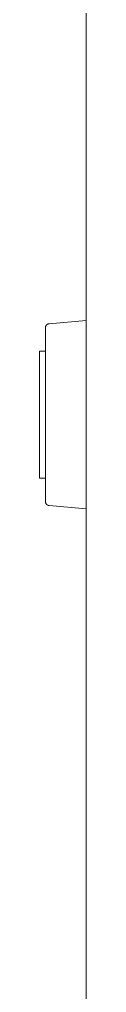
# Model space of a CAD drawing. Header units: millimetres. Extents: x -159872 to 386485, y -250577 to 158966.
# Drawn here: x 159044.7 to 159050.5, y 4427.6 to 4546.4 of the extents above; entities that cross this region are included whole.
import ezdxf

# ---------------------------------------------------------------- set-up
doc = ezdxf.new("R2010")
doc.units = ezdxf.units.MM
doc.layers.get('0').update_dxf_attribs({"lineweight": 25})
doc.layers.add('LDS-equipment-kitchen equipment', color=3, linetype='Continuous', lineweight=13)

# ---------------------------------------------------------------- blocks, each defined once
blk = doc.blocks.new('A$Cdbc28c23')
at = {"transparency": 33554687}
for points in [[(2.7, 32.2, 0), (901.49, 32.12, 0)], [(303.1, 32.17, 0), (303.49, 27.63, 0)], [(325.7, 27.63, 0), (326.1, 32.17, 0)], [(303.99, 27.17, 0), (325.2, 27.17, 0)], [(306.85, 26.47, 0), (306.85, 27.17, 0)], [(322.35, 26.47, 0), (306.85, 26.47, 0)], [(322.35, 27.17, 0), (322.35, 26.47, 0)]]:
    blk.add_polyline3d(points, dxfattribs=at)
for points in [[(303.99, 27.17, 0), (303.98, 27.17, 0), (303.97, 27.17, 0), (303.96, 27.17, 0), (303.95, 27.17, 0), (303.93, 27.18, 0), (303.92, 27.18, 0), (303.91, 27.18, 0), (303.9, 27.18, 0), (303.89, 27.18, 0), (303.88, 27.19, 0), (303.87, 27.19, 0), (303.86, 27.19, 0), (303.84, 27.2, 0), (303.83, 27.2, 0), (303.82, 27.2, 0), (303.81, 27.21, 0), (303.8, 27.21, 0), (303.79, 27.22, 0), (303.78, 27.22, 0), (303.77, 27.23, 0), (303.76, 27.23, 0), (303.75, 27.24, 0), (303.74, 27.24, 0), (303.73, 27.25, 0), (303.72, 27.25, 0), (303.71, 27.26, 0), (303.7, 27.27, 0), (303.69, 27.27, 0), (303.68, 27.28, 0), (303.67, 27.29, 0), (303.66, 27.3, 0), (303.65, 27.3, 0), (303.65, 27.31, 0), (303.64, 27.32, 0), (303.63, 27.33, 0), (303.62, 27.34, 0), (303.61, 27.35, 0), (303.61, 27.35, 0), (303.6, 27.36, 0), (303.59, 27.37, 0), (303.59, 27.38, 0), (303.58, 27.39, 0), (303.57, 27.4, 0), (303.57, 27.41, 0), (303.56, 27.42, 0), (303.56, 27.43, 0), (303.55, 27.44, 0), (303.54, 27.45, 0), (303.54, 27.46, 0), (303.53, 27.47, 0), (303.53, 27.48, 0), (303.53, 27.49, 0), (303.52, 27.5, 0), (303.52, 27.52, 0), (303.51, 27.53, 0), (303.51, 27.54, 0), (303.51, 27.55, 0), (303.51, 27.56, 0), (303.5, 27.57, 0), (303.5, 27.58, 0), (303.5, 27.59, 0), (303.5, 27.61, 0), (303.5, 27.62, 0), (303.49, 27.63, 0)], [(325.7, 27.63, 0), (325.7, 27.62, 0), (325.7, 27.6, 0), (325.7, 27.59, 0), (325.69, 27.58, 0), (325.69, 27.57, 0), (325.69, 27.56, 0), (325.69, 27.55, 0), (325.68, 27.54, 0), (325.68, 27.52, 0), (325.68, 27.51, 0), (325.67, 27.5, 0), (325.67, 27.49, 0), (325.66, 27.48, 0), (325.66, 27.47, 0), (325.66, 27.46, 0), (325.65, 27.45, 0), (325.64, 27.44, 0), (325.64, 27.43, 0), (325.63, 27.42, 0), (325.63, 27.41, 0), (325.62, 27.4, 0), (325.62, 27.39, 0), (325.61, 27.38, 0), (325.6, 27.37, 0), (325.59, 27.36, 0), (325.59, 27.35, 0), (325.58, 27.34, 0), (325.57, 27.33, 0), (325.56, 27.33, 0), (325.56, 27.32, 0), (325.55, 27.31, 0), (325.54, 27.3, 0), (325.53, 27.29, 0), (325.52, 27.29, 0), (325.51, 27.28, 0), (325.5, 27.27, 0), (325.49, 27.27, 0), (325.48, 27.26, 0), (325.48, 27.25, 0), (325.47, 27.25, 0), (325.46, 27.24, 0), (325.45, 27.23, 0), (325.44, 27.23, 0), (325.43, 27.22, 0), (325.41, 27.22, 0), (325.4, 27.21, 0), (325.39, 27.21, 0), (325.38, 27.2, 0), (325.37, 27.2, 0), (325.36, 27.2, 0), (325.35, 27.19, 0), (325.34, 27.19, 0), (325.33, 27.19, 0), (325.32, 27.18, 0), (325.31, 27.18, 0), (325.29, 27.18, 0), (325.28, 27.18, 0), (325.27, 27.18, 0), (325.26, 27.17, 0), (325.25, 27.17, 0), (325.24, 27.17, 0), (325.22, 27.17, 0), (325.21, 27.17, 0), (325.2, 27.17, 0)]]:
    blk.add_polyline3d(points)
blk = doc.blocks.new('Group-410')
at = {"layer": 'LDS-equipment-kitchen equipment', "rotation": 270}
blk.add_blockref('A$Cdbc28c23', (98344.75, 41270.25), dxfattribs=at)

msp = doc.modelspace()

# ---------------------------------------------------------------- block references
at = {"layer": 'LDS-equipment-kitchen equipment', "color": 7}
msp.add_blockref('Group-410', (60673.51323, -36457.51522), dxfattribs=at)

doc.saveas('drawing.dxf')
